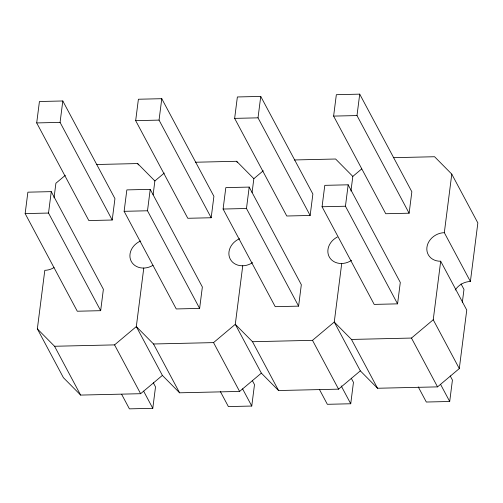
<?xml version="1.0" encoding="UTF-8"?>
<svg xmlns="http://www.w3.org/2000/svg" width="503" height="503" viewBox="0 0 503 503"><rect width="100%" height="100%" fill="white"/><g stroke="black" fill="none" stroke-linecap="round" stroke-linejoin="round"><path stroke-width="0.75" d="M25.15 213.593L27.879 192.171L51.256 191.637L103.385 289.269L100.663 310.684L77.28 311.225L25.15 213.593L48.527 213.052L100.663 310.684M36.7 122.927L39.429 101.512L62.806 100.971L114.942 198.603L112.213 220.018L88.83 220.559L36.7 122.927L60.077 122.386L112.213 220.018M48.527 213.052L51.256 191.637M60.077 122.386L62.806 100.971M143.776 268.055L136.319 326.592L162.387 375.408L140.626 393.704L80.625 395.081L63.416 377.684L37.348 328.868L44.805 270.331A16.222 13.682 -28.1 0 0 54.073 267.546M54.035 197.868L55.902 183.237L65.308 175.327M124.122 211.317L126.85 189.895L150.227 189.361L202.357 286.993L199.628 308.408L176.251 308.949L124.122 211.317L147.498 210.776L199.628 308.408M135.672 120.651L138.4 99.236L161.777 98.695L213.907 196.327L211.178 217.749L187.801 218.283L135.672 120.651L159.049 120.11L211.178 217.749M147.498 210.776L150.227 189.361M159.049 120.11L161.777 98.695M153.107 194.824L154.874 180.961L164.28 173.051M121.701 394.415L129.409 408.857L152.793 408.317L155.521 386.901L153.314 382.777M223.093 209.041L225.822 187.619L249.199 187.085L301.328 284.717L298.6 306.132L275.223 306.673L223.093 209.041L246.47 208.5L298.6 306.132M234.643 118.375L237.372 96.96L260.749 96.419L312.879 194.051L310.15 215.473L286.773 216.007L234.643 118.375L258.02 117.84L310.15 215.473M246.47 208.5L249.199 187.085M258.02 117.84L260.749 96.419M242.748 265.779L235.291 324.316L261.353 373.132L278.561 390.529L338.569 389.152L360.324 370.856L334.262 322.039L341.719 263.503M252.078 192.548L253.845 178.684L263.251 170.775M220.308 391.453L228.381 406.581L251.764 406.04L254.493 384.625L252.286 380.501M322.065 206.764L324.793 185.343L348.17 184.808L400.3 282.441L397.571 303.856L374.194 304.397L322.065 206.764L345.442 206.224L397.571 303.856M333.615 116.099L336.344 94.683L359.72 94.143L411.85 191.775L409.121 213.197L385.744 213.731L333.615 116.099L356.992 115.564L409.121 213.197M345.442 206.224L348.17 184.808M356.992 115.564L359.72 94.143M350.949 191.046L352.817 176.408L361.632 168.989M319.644 389.863L327.352 404.305L350.736 403.764L353.458 382.349L351.257 378.225M360.324 370.856L377.533 388.253L437.541 386.876L459.296 368.58L433.234 319.763L440.691 261.227A16.222 13.682 -28.1 0 1 426.921 247.306A16.222 13.682 -28.1 0 1 444.325 232.669L451.782 174.132L434.573 156.735L393.271 157.684M418.251 386.901L426.324 402.029L449.701 401.488L452.43 380.073L450.229 375.948M462.326 302.416L463.98 289.407L461.044 283.912M459.296 368.58L466.753 310.043L440.691 261.227M455.221 290.055A16.222 13.682 -28.1 0 1 470.393 281.485L477.85 222.948L451.782 174.132M37.348 328.868L54.557 346.265L114.565 344.888L136.319 326.592L153.528 343.989L179.59 392.805L239.598 391.428L261.353 373.132M153.528 343.989L213.536 342.612L235.291 324.316L252.5 341.713L278.561 390.529M252.5 341.713L312.501 340.336L334.262 322.039L351.471 339.437L377.533 388.253M351.471 339.437L411.473 338.06L433.234 319.763M96.362 164.512L137.665 163.563L154.874 180.961M195.334 162.236L236.636 161.287L253.845 178.684M294.299 159.96L335.608 159.011L352.817 176.408M162.387 375.408L179.59 392.805M444.325 232.669L470.393 281.485M440.527 384.298L449.701 401.488M411.473 338.06L437.541 386.876M236.636 161.287L237.366 162.658M341.185 385.889L350.736 403.764M312.501 340.336L338.569 389.152M137.665 163.563L138.4 164.934M242.584 388.85L251.764 406.04M213.536 342.612L239.598 391.428M143.613 391.127L152.793 408.317M114.565 344.888L140.626 393.704M54.557 346.265L80.625 395.081M153.044 265.27A16.222 13.682 -28.1 0 1 131.189 261.227A16.222 13.682 -28.1 0 1 140.651 240.987M351.584 260.334A16.222 13.682 -28.1 0 1 329.566 257.454A16.222 13.682 -28.1 0 1 337.318 237.039M252.613 262.61A16.222 13.682 -28.1 0 1 230.299 259.215A16.222 13.682 -28.1 0 1 239.623 238.711"/></g></svg>
